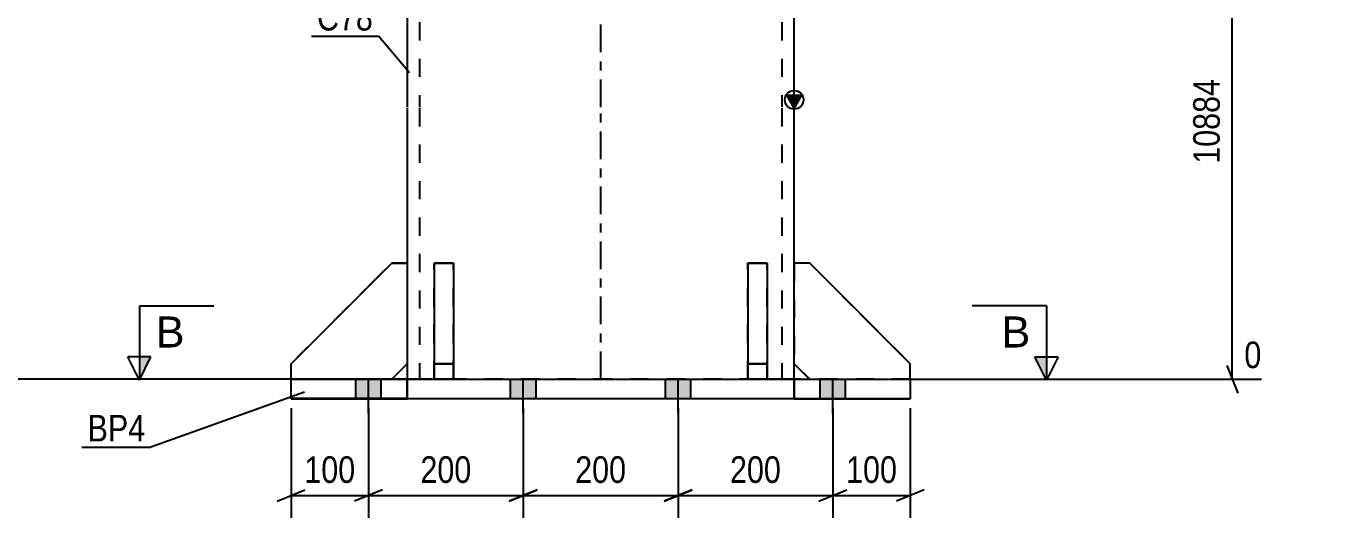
# Model space of a CAD drawing. Header units: millimetres. Extents: x -212 to 629, y -168 to 426.
# Drawn here: x 127 to 267.9, y -14.9 to 38 of the extents above; entities that cross this region are included whole.
import ezdxf

# ---------------------------------------------------------------- set-up
doc = ezdxf.new("R2010")
doc.units = ezdxf.units.MM
doc.linetypes.add('DXK_LINE_DOT2', pattern=[3.9198, 1.9599, -1.9599])
doc.linetypes.add('DXK_LINE_DOT3', pattern=[5.9187, 2.979, -0.9799, 0.9799, -0.9799])
doc.styles.add('Arial', font='ARIAL.TTF', dxfattribs={"height": 0.2})
doc.styles.add('Arial Narrow', font='ARIALN.TTF', dxfattribs={"height": 0.2})

# ---------------------------------------------------------------- blocks, each defined once
blk = doc.blocks.new('Part-284936395-3395 - 3262')
at = {"color": 2, "linetype": 'Continuous'}
for p, q in [((204.73, 12.51), (204.73, 12.51)), ((206.81, 12.51), (204.73, 12.51)), ((204.73, 12.51), (204.73, 0.01)), ((206.81, 12.51), (206.81, 12.51)), ((206.81, 12.51), (206.81, 0.01)), ((206.81, 1.67), (204.73, 1.67)), ((204.73, 0.01), (206.81, 0.01))]:
    blk.add_line(p, q, dxfattribs=at)
at = {"color": 7, "linetype": 'DXK_LINE_DOT2'}
for p, q in [((204.73, 12.51), (206.81, 12.51)), ((204.73, 1.67), (206.81, 1.67)), ((204.73, 1.67), (204.73, 0.01)), ((206.81, 1.67), (206.81, 0.01)), ((206.81, 0.01), (204.73, 0.01)), ((204.73, 0.01), (204.73, 0.01)), ((206.81, 0.01), (206.81, 0.01))]:
    blk.add_line(p, q, dxfattribs=at)
blk = doc.blocks.new('Part-284936395-3394 - 3262')
at = {"color": 7, "linetype": 'DXK_LINE_DOT2'}
for p, q in [((211.4, 12.5), (209.73, 12.5)), ((209.73, 12.5), (209.73, 1.66)), ((211.4, 12.5), (209.73, 12.5)), ((222.23, 1.67), (211.4, 12.5)), ((211.4, 12.5), (211.4, 12.5)), ((211.4, 12.5), (222.23, 1.66)), ((211.4, 0), (209.73, 1.66)), ((222.23, 0), (222.23, 1.67)), ((211.4, 0), (211.39, 0.01)), ((211.4, 0), (222.23, 0)), ((211.4, 0), (211.4, 0)), ((211.4, 0), (222.23, 0))]:
    blk.add_line(p, q, dxfattribs=at)
at = {"color": 2, "linetype": 'Continuous'}
blk.add_line((211.39, 0.01), (209.73, 1.67), dxfattribs=at)
blk = doc.blocks.new('Part-284936395-3447 - 3262')
at = {"color": 7, "linetype": 'DXK_LINE_DOT2'}
for p, q in [((204.73, 0), (204.73, 12.5)), ((206.81, 12.5), (204.73, 12.5)), ((204.73, 12.5), (206.81, 12.5)), ((206.81, 0), (206.81, 12.5)), ((204.73, 1.66), (206.81, 1.66)), ((206.81, 1.66), (204.73, 1.66)), ((204.73, 0), (204.73, 0)), ((204.73, 0), (206.81, 0)), ((204.73, 0), (206.81, 0)), ((206.81, 0), (206.81, 0))]:
    blk.add_line(p, q, dxfattribs=at)
blk = doc.blocks.new('Part-284936395-3321 - 3262')
at = {"linetype": 'Continuous'}
blk.add_hatch(color=2, dxfattribs=at).paths.add_polyline_path([(209.73, 29.17), (208.93, 30.57), (210.53, 30.57)])
at = {"color": 2, "linetype": 'Continuous'}
for p, q in [((168.06, 359.84), (168.06, 29.27)), ((209.73, 29.27), (209.73, 359.84)), ((209.73, 29.17), (208.93, 30.57)), ((208.93, 30.57), (210.53, 30.57)), ((210.53, 30.57), (209.73, 29.17)), ((168.06, 29.17), (168.06, 0.01)), ((209.73, 0.01), (209.73, 29.17))]:
    blk.add_line(p, q, dxfattribs=at)
at = {"color": 7, "linetype": 'DXK_LINE_DOT2'}
for p, q in [((169.4, 359.84), (169.4, 29.27)), ((208.4, 359.84), (208.4, 29.27)), ((169.4, 29.17), (169.4, 0)), ((208.4, 29.17), (208.4, 0)), ((168.06, 0), (168.06, 0.01)), ((168.06, 0.01), (168.06, 0)), ((168.27, 0), (168.06, 0)), ((168.06, 0), (168.06, 0)), ((168.84, 0.01), (168.27, 0)), ((169.71, 0.01), (168.84, 0.01)), ((169.4, 0), (169.4, 0.01)), ((169.4, 0), (169.5, 0)), ((169.4, 0), (169.4, 0)), ((169.5, 0), (169.79, 0)), ((170.73, 0.01), (169.71, 0.01)), ((169.79, 0), (170.22, 0)), ((170.22, 0), (170.73, 0)), ((170.73, 0.01), (207.06, 0.01)), ((170.73, 0), (207.06, 0)), ((207.06, 0), (207.57, 0)), ((208.08, 0.01), (207.06, 0.01)), ((207.57, 0), (208.01, 0)), ((208.01, 0), (208.3, 0)), ((208.95, 0.01), (208.08, 0.01)), ((208.3, 0), (208.4, 0)), ((208.4, 0), (208.4, 0.01)), ((208.4, 0), (208.4, 0)), ((209.53, 0), (208.95, 0.01)), ((209.73, 0), (209.53, 0)), ((209.73, 0), (209.73, 0.01)), ((209.73, 0), (209.73, 0)), ((168.06, 0), (168.27, 0)), ((168.27, 0), (168.84, 0)), ((168.84, 0), (169.71, 0)), ((169.5, 0), (169.4, 0)), ((169.79, 0), (169.5, 0)), ((169.71, 0), (170.73, 0)), ((170.22, 0), (169.79, 0)), ((170.73, 0), (170.22, 0)), ((170.73, 0), (207.06, 0)), ((170.73, 0), (207.06, 0)), ((207.57, 0), (207.06, 0)), ((207.06, 0), (208.08, 0)), ((208.01, 0), (207.57, 0)), ((208.3, 0), (208.01, 0)), ((208.08, 0), (208.95, 0)), ((208.4, 0), (208.3, 0)), ((208.95, 0), (209.53, 0)), ((209.53, 0), (209.73, 0))]:
    blk.add_line(p, q, dxfattribs=at)
at = {"color": 7, "linetype": 'DXK_LINE_DOT3'}
for p, q in [((188.9, 29.27), (188.9, 359.84)), ((188.9, 0), (188.9, 29.17))]:
    blk.add_line(p, q, dxfattribs=at)
at = {"color": 2, "linetype": 'Continuous'}
blk.add_circle((209.73, 30.07), 1, dxfattribs=at)
blk = doc.blocks.new('Bolt-284936395-3361 - 3262')
at = {"linetype": 'Continuous'}
for points in [[(162.52, -2.08), (165.27, -2.08), (165.27, 0), (162.52, 0)], [(162.52, -2.08), (165.27, -2.08), (165.27, 0), (162.52, 0)], [(179.19, -2.08), (181.94, -2.08), (181.94, 0.01), (179.19, 0.01)], [(195.86, -2.08), (198.61, -2.08), (198.61, 0.01), (195.86, 0.01)], [(212.52, -2.08), (215.27, -2.08), (215.27, 0), (212.52, 0)], [(212.52, -2.08), (215.27, -2.08), (215.27, 0), (212.52, 0)], [(179.19, -2.09), (181.94, -2.09), (181.94, 0), (179.19, 0)], [(195.86, -2.09), (198.61, -2.09), (198.61, 0), (195.86, 0)]]:
    blk.add_hatch(color=1, dxfattribs=at).paths.add_polyline_path(points)
at = {"color": 1, "linetype": 'Continuous'}
for p, q in [((162.52, -2.08), (162.52, 0)), ((162.52, -2.08), (162.52, 0)), ((163.9, -3.67), (163.9, 0)), ((163.9, -3.66), (163.9, 0)), ((165.27, -2.08), (165.27, 0)), ((165.27, -2.08), (165.27, 0)), ((179.19, -2.08), (179.19, 0.01)), ((180.56, -3.66), (180.56, 0.01)), ((181.94, -2.08), (181.94, 0.01)), ((195.86, -2.08), (195.86, 0.01)), ((197.23, -3.66), (197.23, 0.01)), ((198.61, -2.08), (198.61, 0.01)), ((212.52, -2.08), (212.52, 0)), ((212.52, -2.08), (212.52, 0)), ((213.9, -3.67), (213.9, 0)), ((213.9, -3.66), (213.9, 0)), ((215.27, -2.08), (215.27, 0)), ((215.27, -2.08), (215.27, 0)), ((179.19, -2.09), (179.19, 0)), ((180.56, -3.67), (180.56, 0)), ((181.94, -2.09), (181.94, 0)), ((195.86, -2.09), (195.86, 0)), ((197.23, -3.67), (197.23, 0)), ((198.61, -2.09), (198.61, 0))]:
    blk.add_line(p, q, dxfattribs=at)
blk = doc.blocks.new('Part-284936395-3448 - 3262')
at = {"color": 2, "linetype": 'Continuous'}
for p, q in [((166.4, 12.5), (155.56, 1.67)), ((166.4, 12.5), (166.4, 12.5)), ((168.06, 12.5), (166.4, 12.5)), ((155.56, 1.67), (155.56, 1.67)), ((155.56, 0), (155.56, 1.67)), ((166.4, 0.01), (168.06, 1.67))]:
    blk.add_line(p, q, dxfattribs=at)
at = {"color": 7, "linetype": 'DXK_LINE_DOT2'}
for p, q in [((155.56, 1.67), (166.4, 12.5)), ((166.4, 12.5), (168.06, 12.5)), ((168.06, 12.5), (168.06, 1.67)), ((168.06, 1.67), (166.4, 0)), ((166.4, 0), (155.56, 0)), ((166.4, 0), (155.56, 0)), ((155.56, 0), (155.56, 0)), ((166.4, 0), (166.4, 0.01)), ((166.4, 0), (166.4, 0))]:
    blk.add_line(p, q, dxfattribs=at)
blk = doc.blocks.new('Part-284936395-3449 - 3262')
at = {"color": 7, "linetype": 'DXK_LINE_DOT2'}
for p, q in [((170.98, 0), (170.98, 12.5)), ((173.06, 12.5), (170.98, 12.5)), ((170.98, 12.5), (173.06, 12.5)), ((173.06, 0), (173.06, 12.5)), ((170.98, 1.66), (173.06, 1.66)), ((173.06, 1.66), (170.98, 1.66)), ((170.98, 0), (170.98, 0)), ((170.98, 0), (173.06, 0)), ((170.98, 0), (173.06, 0)), ((173.06, 0), (173.06, 0))]:
    blk.add_line(p, q, dxfattribs=at)
blk = doc.blocks.new('Part-284936395-3454 - 3262')
at = {"color": 2, "linetype": 'Continuous'}
for p, q in [((155.56, 0.01), (168.06, 0.01)), ((155.56, -2.09), (155.56, 0.01)), ((168.06, 0.01), (209.73, 0.01)), ((168.06, 0.01), (168.06, -2.08)), ((209.73, 0.01), (222.23, 0.01)), ((209.73, -2.08), (209.73, 0.01)), ((222.23, 0.01), (222.23, -2.09)), ((168.06, -2.08), (155.56, -2.08)), ((155.56, -2.08), (155.56, -2.09)), ((155.56, -2.09), (168.06, -2.09)), ((168.06, -2.08), (209.73, -2.08)), ((209.73, -2.09), (168.06, -2.09)), ((209.73, -2.08), (222.23, -2.08)), ((209.73, -2.09), (222.23, -2.09))]:
    blk.add_line(p, q, dxfattribs=at)
at = {"color": 7, "linetype": 'DXK_LINE_DOT2'}
for p, q in [((222.23, 0.01), (222.23, 0)), ((168.06, 0), (155.56, 0)), ((209.73, 0), (168.06, 0)), ((168.06, -2.09), (168.06, 0)), ((222.23, 0), (209.73, 0)), ((209.73, 0), (209.73, -2.09))]:
    blk.add_line(p, q, dxfattribs=at)
blk = doc.blocks.new('Part-284936395-3464 - 3262')
at = {"color": 7, "linetype": 'DXK_LINE_DOT2'}
for p, q in [((155.56, 1.66), (166.4, 12.5)), ((166.4, 12.5), (155.56, 1.67)), ((166.4, 12.5), (168.06, 12.5)), ((166.4, 12.5), (166.4, 12.5)), ((168.06, 12.5), (166.4, 12.5)), ((168.06, 12.5), (168.06, 1.66)), ((155.56, 0), (155.56, 1.67)), ((168.06, 1.66), (166.4, 0)), ((166.4, 0), (166.41, 0.01)), ((166.4, 0), (155.56, 0)), ((155.56, 0), (166.4, 0)), ((166.4, 0), (166.4, 0))]:
    blk.add_line(p, q, dxfattribs=at)
at = {"color": 2, "linetype": 'Continuous'}
blk.add_line((166.41, 0.01), (168.06, 1.67), dxfattribs=at)
blk = doc.blocks.new('Part-284936395-3465 - 3262')
at = {"color": 2, "linetype": 'Continuous'}
for p, q in [((170.98, 12.51), (170.98, 12.51)), ((173.06, 12.51), (170.98, 12.51)), ((170.98, 12.51), (170.98, 0.01)), ((173.06, 12.51), (173.06, 12.51)), ((173.06, 12.51), (173.06, 0.01)), ((173.06, 1.67), (170.98, 1.67)), ((170.98, 0.01), (173.06, 0.01))]:
    blk.add_line(p, q, dxfattribs=at)
at = {"color": 7, "linetype": 'DXK_LINE_DOT2'}
for p, q in [((170.98, 12.51), (173.06, 12.51)), ((170.98, 1.67), (173.06, 1.67)), ((170.98, 1.67), (170.98, 0.01)), ((173.06, 1.67), (173.06, 0.01)), ((173.06, 0.01), (170.98, 0.01)), ((170.98, 0.01), (170.98, 0.01)), ((173.06, 0.01), (173.06, 0.01))]:
    blk.add_line(p, q, dxfattribs=at)
blk = doc.blocks.new('Part-284936395-3466 - 3262')
at = {"color": 2, "linetype": 'Continuous'}
for p, q in [((211.4, 12.5), (209.73, 12.5)), ((222.23, 1.67), (211.4, 12.5)), ((211.4, 12.5), (211.4, 12.5)), ((211.39, 0.01), (209.73, 1.67)), ((222.23, 0), (222.23, 1.67))]:
    blk.add_line(p, q, dxfattribs=at)
at = {"color": 7, "linetype": 'DXK_LINE_DOT2'}
for p, q in [((209.73, 12.5), (209.73, 1.67)), ((211.4, 12.5), (209.73, 12.5)), ((211.4, 12.5), (222.23, 1.67)), ((211.4, 0), (209.73, 1.67)), ((211.4, 0), (211.39, 0.01)), ((211.4, 0), (222.23, 0)), ((211.4, 0), (211.4, 0)), ((222.23, 0), (211.4, 0)), ((222.23, 0), (222.23, 0)), ((222.23, 0), (222.23, 0))]:
    blk.add_line(p, q, dxfattribs=at)
blk = doc.blocks.new('StraightDimension-284936395-3615 - 3262')
at = {"color": 7, "linetype": 'Continuous'}
for p, q in [((155.56, -3.09), (155.56, -14.9)), ((163.9, -3.08), (163.9, -14.9)), ((154.06, -13.1), (157.06, -11.9)), ((155.56, -12.5), (163.9, -12.5)), ((165.4, -11.9), (162.4, -13.1))]:
    blk.add_line(p, q, dxfattribs=at)
at = {"color": 0}
blk.add_wipeout([(163.07, -11.75), (163.07, -7.55), (156.39, -7.55), (156.39, -11.75)], dxfattribs=at)
at = {"color": 3, "style": 'Arial Narrow'}
blk.add_text('100', height=2.863, dxfattribs=at).set_placement((156.99, -11.15))
blk = doc.blocks.new('StraightDimension-284936395-3623 - 3262')
at = {"color": 7, "linetype": 'Continuous'}
for p, q in [((163.9, -3.08), (163.9, -14.9)), ((180.56, -3.09), (180.56, -14.9)), ((165.4, -11.9), (162.4, -13.1)), ((163.9, -12.5), (180.56, -12.5)), ((179.06, -13.1), (182.06, -11.9))]:
    blk.add_line(p, q, dxfattribs=at)
at = {"color": 0}
blk.add_wipeout([(175.57, -11.75), (175.57, -7.55), (168.89, -7.55), (168.89, -11.75)], dxfattribs=at)
at = {"color": 3, "style": 'Arial Narrow'}
blk.add_text('200', height=2.863, dxfattribs=at).set_placement((169.49, -11.15))
blk = doc.blocks.new('StraightDimension-284936395-3631 - 3262')
at = {"color": 7, "linetype": 'Continuous'}
for p, q in [((180.56, -3.09), (180.56, -14.9)), ((197.23, -3.09), (197.23, -14.9)), ((182.06, -11.9), (179.06, -13.1)), ((180.56, -12.5), (197.23, -12.5)), ((195.73, -13.1), (198.73, -11.9))]:
    blk.add_line(p, q, dxfattribs=at)
at = {"color": 0}
blk.add_wipeout([(192.24, -11.75), (192.24, -7.55), (185.55, -7.55), (185.55, -11.75)], dxfattribs=at)
at = {"color": 3, "style": 'Arial Narrow'}
blk.add_text('200', height=2.863, dxfattribs=at).set_placement((186.15, -11.15))
blk = doc.blocks.new('StraightDimension-284936395-3636 - 3262')
at = {"color": 7, "linetype": 'Continuous'}
for p, q in [((197.23, -3.09), (197.23, -14.9)), ((213.9, -3.08), (213.9, -14.9)), ((198.73, -11.9), (195.73, -13.1)), ((197.23, -12.5), (213.9, -12.5)), ((212.4, -13.1), (215.4, -11.9))]:
    blk.add_line(p, q, dxfattribs=at)
at = {"color": 0}
blk.add_wipeout([(208.91, -11.75), (208.91, -7.55), (202.22, -7.55), (202.22, -11.75)], dxfattribs=at)
at = {"color": 3, "style": 'Arial Narrow'}
blk.add_text('200', height=2.863, dxfattribs=at).set_placement((202.82, -11.15))
blk = doc.blocks.new('StraightDimension-284936395-3644 - 3262')
at = {"color": 7, "linetype": 'Continuous'}
for p, q in [((213.9, -3.08), (213.9, -14.9)), ((222.23, -3.09), (222.23, -14.9)), ((212.4, -13.1), (215.4, -11.9)), ((213.9, -12.5), (222.23, -12.5)), ((223.73, -11.9), (220.73, -13.1))]:
    blk.add_line(p, q, dxfattribs=at)
at = {"color": 0}
blk.add_wipeout([(221.41, -11.75), (221.41, -7.55), (214.72, -7.55), (214.72, -11.75)], dxfattribs=at)
at = {"color": 3, "style": 'Arial Narrow'}
blk.add_text('100', height=2.863, dxfattribs=at).set_placement((215.32, -11.15))
blk = doc.blocks.new('StraightDimension-284936395-3653 - 3262')
at = {"color": 7, "linetype": 'Continuous'}
for p, q in [((123.59, 54.72), (122.39, 57.72)), ((147.49, 56.22), (108.05, 56.22)), ((122.99, 0), (122.99, 56.22)), ((122.39, 1.5), (123.59, -1.5)), ((167.06, 0), (119.86, 0))]:
    blk.add_line(p, q, dxfattribs=at)
at = {"color": 0}
blk.add_wipeout([(122.24, 33.28), (118.04, 33.28), (118.04, 22.94), (122.24, 22.94)], dxfattribs=at)
at = {"color": 3, "style": 'Arial Narrow'}
blk.add_text('10893', height=2.863, rotation=90.0002, dxfattribs=at).set_placement((121.64, 23.54))
at = {"color": 0, "linetype": 'Continuous'}
for points in [[(117.79, 56.82), (117.79, 61.02), (107.45, 61.02), (107.45, 56.82)], [(122.29, 0.6), (122.29, 4.8), (119.26, 4.8), (119.26, 0.6)]]:
    blk.add_wipeout(points, dxfattribs=at)
at = {"color": 3, "linetype": 'Continuous', "style": 'Arial Narrow'}
for s, height, p in [('10893', 2.863, (108.05, 57.42)), ('0', 2.86, (119.86, 1.2))]:
    blk.add_text(s, height=height, dxfattribs=at).set_placement(p)
blk = doc.blocks.new('StraightDimension-284936395-3719 - 3262')
at = {"color": 7, "linetype": 'Continuous'}
for p, q in [((257.5, 54.02), (256.3, 57.02)), ((229.95, 55.52), (267.34, 55.52)), ((256.9, 0), (256.9, 55.52)), ((256.3, 1.5), (257.5, -1.5)), ((210.73, 0), (260.03, 0))]:
    blk.add_line(p, q, dxfattribs=at)
at = {"color": 0}
blk.add_wipeout([(256.15, 32.93), (251.95, 32.93), (251.95, 22.59), (256.15, 22.59)], dxfattribs=at)
at = {"color": 3, "style": 'Arial Narrow'}
blk.add_text('10884', height=2.863, rotation=90.0002, dxfattribs=at).set_placement((255.55, 23.19))
at = {"color": 0, "linetype": 'Continuous'}
for points in [[(267.94, 56.12), (267.94, 60.32), (257.6, 60.32), (257.6, 56.12)], [(260.63, 0.6), (260.63, 4.8), (257.6, 4.8), (257.6, 0.6)]]:
    blk.add_wipeout(points, dxfattribs=at)
at = {"color": 3, "linetype": 'Continuous', "style": 'Arial Narrow'}
for s, height, p in [('10884', 2.863, (258.2, 56.72)), ('0', 2.86, (258.2, 1.2))]:
    blk.add_text(s, height=height, dxfattribs=at).set_placement(p)
blk = doc.blocks.new('Mark-284936395-3317 - 3262')
at = {"color": 0}
blk.add_wipeout([(164.38, 37.53), (164.38, 40.53), (158.35, 40.53), (158.35, 37.53)], dxfattribs=at)
blk.add_wipeout([(164.38, 37.53), (164.38, 40.53), (158.35, 40.53), (158.35, 37.53)], dxfattribs=at)
at = {"color": 30, "linetype": 'Continuous'}
for p in [(157.75, 36.93), (168.33, 32.98)]:
    blk.add_line(p, (164.98, 36.93), dxfattribs=at)
at = {"color": 3, "style": 'Arial Narrow'}
blk.add_text('C78', height=2.863, dxfattribs=at).set_placement((158.35, 37.53))
blk = doc.blocks.new('SectionMark-284936395-3967 - 3262')
at = {"linetype": 'Continuous'}
for points in [[(139.23, 2.42), (140.48, 2.42), (139.23, -0.08)], [(235.65, 2.42), (236.9, 2.42), (236.9, -0.08)]]:
    blk.add_hatch(color=6, dxfattribs=at).paths.add_polyline_path(points)
at = {"color": 6, "linetype": 'Continuous'}
for p, q in [((139.23, 7.92), (147.23, 7.92)), ((139.23, 7.92), (139.23, -0.08)), ((236.9, 7.92), (228.9, 7.92)), ((236.9, 7.92), (236.9, -0.08)), ((139.23, -0.08), (137.98, 2.42)), ((140.48, 2.42), (137.98, 2.42)), ((139.23, -0.08), (140.48, 2.42)), ((235.65, 2.42), (238.15, 2.42)), ((236.9, -0.08), (235.65, 2.42)), ((238.15, 2.42), (236.9, -0.08))]:
    blk.add_line(p, q, dxfattribs=at)
at = {"color": 0, "linetype": 'Continuous'}
for points in [[(144.09, 3.42), (144.09, 6.92), (140.98, 6.92), (140.98, 3.42)], [(235.15, 3.42), (235.15, 6.92), (232.04, 6.92), (232.04, 3.42)]]:
    blk.add_wipeout(points, dxfattribs=at)
at = {"color": 3, "linetype": 'Continuous', "style": 'Arial'}
for p in [(140.98, 3.42), (232.04, 3.42)]:
    blk.add_text('B', height=3.34, dxfattribs=at).set_placement(p)
blk = doc.blocks.new('Mark-284936395-3450 - 3262')
at = {"color": 0}
blk.add_wipeout([(139.86, -6.69), (139.86, -3.69), (133.65, -3.69), (133.65, -6.69)], dxfattribs=at)
blk.add_wipeout([(139.86, -6.69), (139.86, -3.69), (133.65, -3.69), (133.65, -6.69)], dxfattribs=at)
at = {"color": 30, "linetype": 'Continuous'}
for p in [(157, -1.37), (133.05, -7.29)]:
    blk.add_line(p, (140.46, -7.29), dxfattribs=at)
at = {"color": 3, "style": 'Arial Narrow'}
blk.add_text('BP4', height=2.863, dxfattribs=at).set_placement((133.65, -6.69))

msp = doc.modelspace()

# ---------------------------------------------------------------- block references
for name in ['Part-284936395-3321 - 3262', 'Part-284936395-3448 - 3262', 'Part-284936395-3464 - 3262', 'Part-284936395-3465 - 3262', 'Part-284936395-3449 - 3262', 'Part-284936395-3395 - 3262', 'Part-284936395-3447 - 3262', 'Part-284936395-3394 - 3262', 'Part-284936395-3466 - 3262', 'Part-284936395-3454 - 3262', 'Bolt-284936395-3361 - 3262']:
    msp.add_blockref(name, (0, 0))

# ---------------------------------------------------------------- next in the draw order: block references
for name in ['StraightDimension-284936395-3653 - 3262', 'StraightDimension-284936395-3719 - 3262', 'StraightDimension-284936395-3615 - 3262']:
    msp.add_blockref(name, (0, 0))

# ---------------------------------------------------------------- next in the draw order: block references
for name in ['Mark-284936395-3317 - 3262', 'SectionMark-284936395-3967 - 3262', 'Mark-284936395-3450 - 3262', 'StraightDimension-284936395-3623 - 3262']:
    msp.add_blockref(name, (0, 0))

# ---------------------------------------------------------------- next in the draw order: block references
msp.add_blockref('StraightDimension-284936395-3631 - 3262', (0, 0))

# ---------------------------------------------------------------- next in the draw order: block references
msp.add_blockref('StraightDimension-284936395-3636 - 3262', (0, 0))

# ---------------------------------------------------------------- next in the draw order: block references
msp.add_blockref('StraightDimension-284936395-3644 - 3262', (0, 0))

doc.saveas('drawing.dxf')
